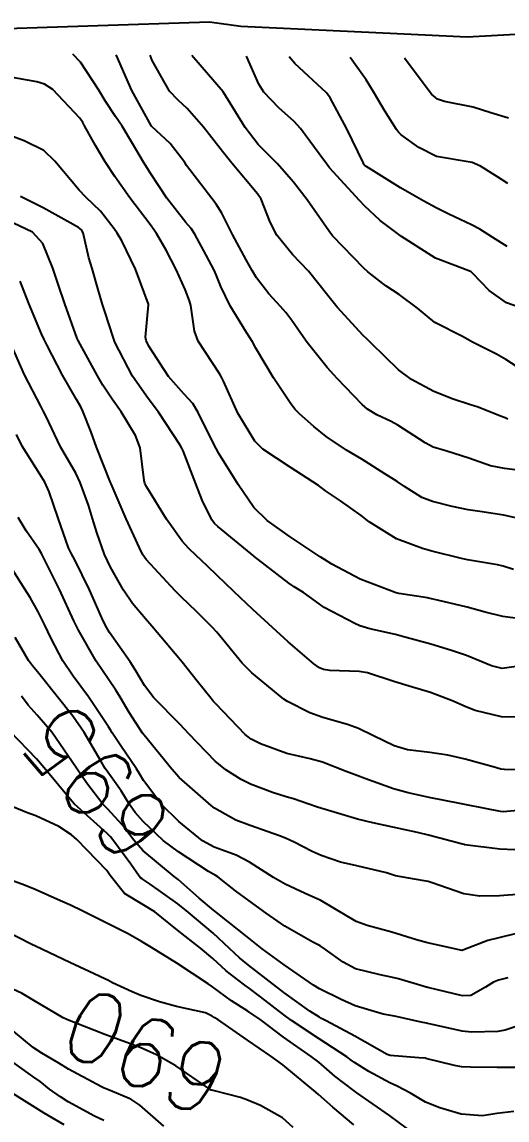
# Model space of a CAD drawing. Header units: metres. Extents: x 292545 to 299085, y 7450245 to 7463078.
# Drawn here: x 294679 to 294706.2, y 7462873.8 to 7462935.3 of the extents above; entities that cross this region are included whole.
import ezdxf
from ezdxf.enums import TextEntityAlignment as Align

# ---------------------------------------------------------------- set-up
doc = ezdxf.new("R2010")
doc.units = ezdxf.units.M
for name, color, linetype in [('Area', 45, 'Continuous'), ('Cotas', 45, 'Continuous'), ('Curvas de Nivel 1m', 11, 'Continuous'), ('Curvas de Nivel 5m', 15, 'Continuous')]:
    doc.layers.add(name, color=color, linetype=linetype)
doc.styles.add('Style-STANDARD', font='STANDARD.shx')

msp = doc.modelspace()

# ---------------------------------------------------------------- linework, layer by layer
at = {"layer": 'Area'}
msp.add_polyline3d([(294675.862, 7462934.869, 713.349), (294689.501, 7462935.318, 714.619), (294691.25, 7462935.09, 715.56), (294700.019, 7462934.675, 727.269), (294703.937, 7462934.478, 717.797), (294705.634, 7462934.573, 721.965), (294710.692, 7462934.864, 718.345), (294713.286, 7462934.986, 724.137), (294717.476, 7462934.749, 723.329), (294723.562, 7462934.709, 720.078), (294726.241, 7462934.604, 722.227), (294728.212, 7462934.687, 729.538), (294731.17, 7462934.486, 730.748), (294735.058, 7462934.661, 733.269), (294735.803, 7462934.575, 733.23), (294737.526, 7462934.54, 733.158), (294740.007, 7462934.591, 726.448), (294743.247, 7462934.417, 724.72), (294748.687, 7462933.812, 724.5), (294749.085, 7462933.809, 722.148), (294752.195, 7462933.781, 714.767), (294754.993, 7462933.791, 721.398)], dxfattribs=at)
at = {"layer": 'Curvas de Nivel 1m', "flags": 128}
for points, elevation in [([(294707.945, 7462907.239), (294705.988, 7462907.683), (294704.636, 7462907.887), (294703.99, 7462907.982), (294703.085, 7462908.166), (294701.995, 7462908.44), (294701.399, 7462908.681), (294700.42, 7462909.294), (294700.007, 7462909.568), (294699.318, 7462910.002), (294698.025, 7462910.813), (294697.17, 7462911.329), (294696.04, 7462912.096), (294695.353, 7462912.657), (294694.543, 7462913.363), (294694.298, 7462913.609), (294694.058, 7462913.92), (294693.086, 7462915.38), (294692.098, 7462917.047), (294691.91, 7462917.392), (294691.583, 7462917.92), (294690.659, 7462919.405), (294690.134, 7462920.489), (294689.884, 7462921.157), (294689.772, 7462921.416), (294689.323, 7462922.255), (294688.683, 7462923.432), (294688.478, 7462923.738), (294688.179, 7462924.087), (294687.117, 7462925.451), (294686.213, 7462926.804), (294685.807, 7462927.464), (294685.195, 7462928.509), (294684.613, 7462929.476), (294684.248, 7462930.021), (294683.661, 7462930.893), (294683.303, 7462931.494), (294682.286, 7462933.06), (294681.853, 7462933.51)], 706), ([(294707.05, 7462910.172), (294706.014, 7462910.293), (294705.237, 7462910.454), (294704.019, 7462910.882), (294702.791, 7462911.262), (294702.035, 7462911.495), (294701.571, 7462911.741), (294700.047, 7462912.719), (294699.677, 7462912.923), (294698.863, 7462913.308), (294698.358, 7462913.617), (294698.059, 7462913.884), (294696.648, 7462915.334), (294696.082, 7462915.949), (294694.978, 7462917.357), (294694.612, 7462917.867), (294694.115, 7462918.592), (294693.786, 7462919.032), (294693.485, 7462919.37), (294692.829, 7462920.078), (294692.139, 7462920.972), (294691.886, 7462921.393), (294691.559, 7462921.989), (294690.797, 7462923.404), (294690.185, 7462924.609), (294689.88, 7462925.104), (294689.634, 7462925.418), (294688.221, 7462927.282), (294688.118, 7462927.441), (294687.298, 7462928.509), (294686.271, 7462929.46), (294686.258, 7462929.475), (294685.149, 7462931.471), (294684.292, 7462933.434), (294684.273, 7462933.48)], 707), ([(294706.2, 7462913.069), (294706.052, 7462913.128), (294705.8, 7462913.224), (294704.548, 7462913.732), (294704.059, 7462913.89), (294703.148, 7462914.173), (294702.066, 7462914.614), (294700.81, 7462915.283), (294700.081, 7462915.829), (294698.563, 7462917.313), (294698.328, 7462917.54), (294698.107, 7462917.755), (294696.643, 7462919.335), (294696.129, 7462919.985), (294695.04, 7462921.351), (294694.157, 7462922.294), (294693.275, 7462923.373), (294692.899, 7462924.098), (294692.397, 7462925.387), (294692.197, 7462925.692), (294690.757, 7462927.405), (294690.229, 7462928.06), (294689.64, 7462928.822), (294689.174, 7462929.421), (294688.253, 7462930.47), (294687.752, 7462930.932), (294687.255, 7462931.445), (294686.288, 7462933.151), (294686.183, 7462933.46)], 708), ([(294707.94, 7462915.201), (294706.091, 7462916.409), (294705.563, 7462916.696), (294704.484, 7462917.244), (294704.235, 7462917.379), (294704.105, 7462917.459), (294703.675, 7462917.687), (294702.115, 7462918.482), (294701.155, 7462919.28), (294700.13, 7462920.046), (294699.376, 7462920.542), (294698.368, 7462921.317), (294698.146, 7462921.525), (294696.391, 7462923.338), (294696.176, 7462923.608), (294694.974, 7462925.352), (294694.208, 7462926.346), (294693.305, 7462927.374), (294692.763, 7462927.917), (294692.234, 7462928.451), (294691.507, 7462929.397), (294690.263, 7462931.41), (294688.523, 7462933.43)], 709), ([(294706.166, 7462922.732), (294705.36, 7462923.232), (294704.645, 7462923.711), (294704.18, 7462923.949), (294702.894, 7462924.555), (294702.189, 7462924.904), (294701.499, 7462925.277), (294700.204, 7462926.03), (294698.398, 7462927.14), (294698.222, 7462927.265), (294698.171, 7462927.321), (294698.102, 7462927.443), (294697.2, 7462929.33), (294696.26, 7462931.075), (294696.05, 7462931.342), (294694.287, 7462932.983), (294693.963, 7462933.37)], 711), ([(294706.203, 7462926.259), (294705.627, 7462926.648), (294704.674, 7462927.243), (294704.216, 7462927.441), (294703.981, 7462927.488), (294702.221, 7462927.782), (294701.228, 7462928.28), (294700.24, 7462928.995), (294700.085, 7462929.136), (294699.966, 7462929.294), (294699.305, 7462930.356), (294698.747, 7462931.313), (294698.274, 7462932.083), (294697.383, 7462933.33)], 712), ([(294706.25, 7462929.933), (294705.253, 7462930.235), (294704.256, 7462930.55), (294702.668, 7462930.857), (294702.26, 7462930.987), (294701.928, 7462931.273), (294700.792, 7462932.778), (294700.413, 7462933.29)], 713), ([(294707.302, 7462901.824), (294705.921, 7462902.012), (294704.937, 7462902.248), (294703.926, 7462902.528), (294702.276, 7462902.92), (294701.93, 7462902.997), (294701.701, 7462903.044), (294700.099, 7462903.298), (294699.958, 7462903.324), (294699.933, 7462903.327), (294699.89, 7462903.343), (294697.941, 7462904.089), (294696.349, 7462904.936), (294695.951, 7462905.19), (294695.856, 7462905.246), (294695.706, 7462905.344), (294693.97, 7462906.511), (294692.723, 7462907.383), (294691.99, 7462908.107), (294691.106, 7462909.399), (294690.029, 7462911.142), (294689.881, 7462911.412), (294689.256, 7462912.633), (294688.866, 7462913.428), (294688.565, 7462913.939), (294688.063, 7462914.481), (294687.204, 7462915.449), (294686.098, 7462917.151), (294685.954, 7462917.461), (294685.917, 7462917.649), (294686.087, 7462919.46), (294686.082, 7462919.502), (294685.355, 7462921.468), (294684.595, 7462923.048), (294684.338, 7462923.478), (294684.175, 7462923.729), (294683.401, 7462924.708), (294682.579, 7462925.504), (294682.199, 7462925.885), (294680.844, 7462927.524), (294680.229, 7462928.108), (294679.122, 7462928.653), (294678.237, 7462928.997)], 704), ([(294706.808, 7462899.216), (294705.882, 7462899.098), (294705.286, 7462899.236), (294703.891, 7462899.812), (294703.049, 7462900.105), (294701.901, 7462900.461), (294700.309, 7462900.892), (294699.908, 7462900.987), (294698.476, 7462901.314), (294697.915, 7462901.487), (294697.631, 7462901.608), (294695.925, 7462902.505), (294695.438, 7462902.857), (294694.769, 7462903.357), (294694.245, 7462903.675), (294693.938, 7462903.88), (294691.983, 7462905.39), (294691.953, 7462905.414), (294691.837, 7462905.509), (294689.978, 7462907.05), (294689.788, 7462907.219), (294689.634, 7462907.415), (294689.089, 7462908.519), (294688.738, 7462909.429), (294688.031, 7462911.286), (294687.959, 7462911.441), (294687.868, 7462911.608), (294686.656, 7462913.454), (294686.061, 7462914.222), (294685.185, 7462915.469), (294684.198, 7462917.382), (294684.163, 7462917.479), (294684.105, 7462917.652), (294683.661, 7462919.03), (294683.507, 7462919.489), (294683.245, 7462920.385), (294682.927, 7462921.498), (294682.757, 7462922.099), (294682.431, 7462923.506), (294682.34, 7462923.673), (294682.176, 7462923.8), (294681.539, 7462924.157), (294680.187, 7462924.898), (294678.923, 7462925.543)], 703), ([(294707.01, 7462896.368), (294705.854, 7462896.375), (294704.368, 7462896.735), (294703.86, 7462896.942), (294703.143, 7462897.257), (294701.868, 7462897.752), (294700.682, 7462898.099), (294699.873, 7462898.34), (294698.352, 7462898.842), (294697.879, 7462898.929), (294696.235, 7462898.981), (294695.88, 7462899.031), (294695.663, 7462899.126), (294695.349, 7462899.348), (294693.901, 7462900.583), (294693.028, 7462901.379), (294691.923, 7462902.397), (294690.872, 7462903.401), (294689.942, 7462904.3), (294689.375, 7462904.846), (294688.75, 7462905.428), (294688.346, 7462905.813), (294687.971, 7462906.226), (294687.097, 7462907.449), (294686.001, 7462909.245), (294685.892, 7462909.461), (294685.842, 7462909.625), (294685.627, 7462911.464), (294685.362, 7462912.144), (294684.549, 7462913.475), (294684.06, 7462914.182), (294683.54, 7462914.96), (294683.234, 7462915.493), (294682.148, 7462917.464), (294682.127, 7462917.51), (294682.104, 7462917.573), (294681.403, 7462919.517), (294681.034, 7462920.627), (294680.733, 7462921.524), (294680.167, 7462922.907), (294679.585, 7462923.536), (294678.18, 7462924.21)], 702), ([(294707.815, 7462893.385), (294706.012, 7462893.424), (294705.816, 7462893.456), (294705.511, 7462893.539), (294703.824, 7462894.011), (294702.855, 7462894.233), (294701.83, 7462894.38), (294700.586, 7462894.534), (294699.835, 7462894.748), (294698.69, 7462895.312), (294697.847, 7462895.735), (294697.223, 7462895.952), (294695.853, 7462896.354), (294695.118, 7462896.614), (294693.862, 7462897.235), (294693.661, 7462897.372), (294691.878, 7462898.855), (294691.337, 7462899.395), (294689.909, 7462901.123), (294689.652, 7462901.414), (294688.777, 7462902.283), (294687.929, 7462903.092), (294687.581, 7462903.444), (294685.959, 7462905.192), (294685.778, 7462905.462), (294685.588, 7462905.843), (294684.845, 7462907.471), (294684.003, 7462909.439), (294683.989, 7462909.467), (294683.968, 7462909.515), (294683.183, 7462911.493), (294682.881, 7462912.337), (294682.421, 7462913.504), (294682.298, 7462913.749), (294682.059, 7462914.155), (294681.274, 7462915.518), (294680.392, 7462917.234), (294680.249, 7462917.529), (294680.106, 7462917.843), (294679.395, 7462919.537), (294678.895, 7462920.789)], 701), ([(294707.438, 7462888.883), (294705.76, 7462888.974), (294703.795, 7462889.217), (294703.763, 7462889.224), (294703.666, 7462889.251), (294701.77, 7462889.747), (294701.152, 7462889.899), (294699.776, 7462890.204), (294698.648, 7462890.444), (294697.783, 7462890.655), (294695.924, 7462891.206), (294695.792, 7462891.247), (294695.493, 7462891.345), (294694.212, 7462891.779), (294693.798, 7462891.903), (294693.03, 7462892.149), (294691.805, 7462892.605), (294691.278, 7462892.868), (294690.427, 7462893.411), (294689.82, 7462893.899), (294688.344, 7462895.432), (294688.107, 7462895.697), (294687.848, 7462895.973), (294686.391, 7462897.455), (294685.87, 7462898.136), (294685.379, 7462898.968), (294685.057, 7462899.472), (294683.907, 7462901.105), (294683.684, 7462901.492), (294683.483, 7462901.929), (294682.785, 7462903.501), (294681.958, 7462905.174), (294681.78, 7462905.512), (294681.618, 7462905.861), (294681.027, 7462907.52), (294680.529, 7462908.993), (294680.29, 7462909.527), (294680.01, 7462909.98), (294679.014, 7462911.545), (294678.692, 7462912.203)], 699), ([(294706.968, 7462886.444), (294705.734, 7462886.348), (294704.633, 7462886.342), (294703.735, 7462886.472), (294701.917, 7462887.093), (294701.742, 7462887.146), (294701.639, 7462887.169), (294700.986, 7462887.281), (294699.926, 7462887.479), (294699.745, 7462887.53), (294699.41, 7462887.64), (294697.75, 7462888.035), (294696.837, 7462888.244), (294695.756, 7462888.604), (294695.251, 7462888.841), (294694.247, 7462889.363), (294693.766, 7462889.582), (294693.431, 7462889.711), (294691.776, 7462890.293), (294690.983, 7462890.6), (294689.791, 7462891.269), (294689.589, 7462891.422), (294687.808, 7462892.984), (294687.391, 7462893.444), (294685.841, 7462895.351), (294685.761, 7462895.461), (294685.01, 7462896.628), (294684.508, 7462897.48), (294684.266, 7462897.883), (294683.872, 7462898.447), (294683.151, 7462899.497), (294682.171, 7462901.246), (294682.038, 7462901.509), (294681.915, 7462901.763), (294681.098, 7462903.518), (294680.247, 7462905.239), (294680.099, 7462905.529), (294679.965, 7462905.751), (294679.247, 7462906.812), (294678.801, 7462907.548)], 698), ([(294706.689, 7462884.234), (294705.705, 7462884.002), (294705.088, 7462883.851), (294703.694, 7462883.311), (294703.646, 7462883.298), (294701.7, 7462883.727), (294701.09, 7462883.892), (294699.708, 7462884.322), (294698.334, 7462884.693), (294697.717, 7462884.92), (294697.02, 7462885.327), (294695.73, 7462886.082), (294694.867, 7462886.486), (294693.739, 7462887.013), (294693.085, 7462887.377), (294691.751, 7462888.235), (294690.989, 7462888.635), (294689.768, 7462889.077), (294689.107, 7462889.427), (294687.784, 7462890.512), (294686.827, 7462891.45), (294685.806, 7462892.811), (294685.567, 7462893.22), (294685.418, 7462893.466), (294684.546, 7462894.765), (294684.063, 7462895.487), (294683.978, 7462895.622), (294683.846, 7462895.828), (294682.733, 7462897.501), (294681.874, 7462898.662), (294681.286, 7462899.516), (294680.623, 7462900.802), (294680.29, 7462901.526), (294679.92, 7462902.262), (294679.46, 7462903.069), (294679.17, 7462903.541), (294677.961, 7462905.456)], 697), ([(294706.205, 7462881.749), (294705.677, 7462881.627), (294705.399, 7462881.51), (294704.952, 7462881.237), (294704.137, 7462880.776), (294703.668, 7462880.745), (294701.727, 7462881.215), (294701.673, 7462881.231), (294701.639, 7462881.237), (294701.519, 7462881.272), (294700.078, 7462881.695), (294699.678, 7462881.803), (294699.055, 7462881.931), (294697.682, 7462882.255), (294696.985, 7462882.629), (294695.996, 7462883.345), (294695.696, 7462883.542), (294695.296, 7462883.757), (294693.712, 7462884.655), (294692.676, 7462885.38), (294691.73, 7462886.074), (294690.967, 7462886.634), (294689.965, 7462887.417), (294689.83, 7462887.505), (294689.745, 7462887.553), (294689.452, 7462887.718), (294687.764, 7462888.816), (294686.916, 7462889.449), (294685.783, 7462890.513), (294685.35, 7462891.028), (294685.027, 7462891.471), (294684.549, 7462892.227), (294683.811, 7462893.278), (294683.664, 7462893.491), (294683.439, 7462893.873), (294682.482, 7462895.504), (294681.852, 7462896.411), (294680.968, 7462897.519), (294679.877, 7462898.905), (294679.591, 7462899.245), (294679.364, 7462899.538), (294678.627, 7462900.824)], 696), ([(294707.152, 7462876.741), (294705.618, 7462876.736), (294704.107, 7462876.757), (294703.618, 7462876.775), (294703.214, 7462876.851), (294701.623, 7462877.245), (294701.606, 7462877.253), (294701.231, 7462877.276), (294699.625, 7462877.409), (294699.457, 7462877.47), (294697.64, 7462878.482), (294696.03, 7462879.344), (294695.782, 7462879.475), (294695.655, 7462879.548), (294695.121, 7462879.893), (294693.668, 7462880.927), (294693.079, 7462881.376), (294691.684, 7462882.461), (294691.174, 7462882.884), (294690.625, 7462883.406), (294689.705, 7462884.251), (294688.318, 7462885.434), (294687.728, 7462885.905), (294686.188, 7462887.006), (294685.741, 7462887.296), (294685.643, 7462887.363), (294685.559, 7462887.463), (294685.096, 7462888.127), (294684.096, 7462889.485), (294683.954, 7462889.666), (294683.777, 7462889.853), (294681.932, 7462891.509), (294681.794, 7462891.649), (294680.244, 7462893.526), (294679.82, 7462894.026), (294678.345, 7462895.552)], 694), ([(294706.542, 7462874.263), (294705.587, 7462874.157), (294704.793, 7462874.03), (294703.586, 7462874.125), (294702.393, 7462874.465), (294701.596, 7462874.79), (294700.754, 7462875.288), (294700.007, 7462875.694), (294699.609, 7462875.868), (294698.415, 7462876.512), (294697.62, 7462877.011), (294697.441, 7462877.143), (294697.188, 7462877.327), (294695.638, 7462878.339), (294694.089, 7462879.366), (294693.656, 7462879.683), (294692.365, 7462880.684), (294691.671, 7462881.21), (294691.565, 7462881.285), (294691.406, 7462881.394), (294690.428, 7462882.156), (294689.687, 7462882.837), (294688.992, 7462883.427), (294687.708, 7462884.433), (294686.442, 7462885.453), (294685.727, 7462885.886), (294684.746, 7462886.488), (294683.943, 7462887.487), (294683.747, 7462887.769), (294682.084, 7462889.507), (294681.776, 7462889.769), (294681.068, 7462890.229), (294679.786, 7462890.839), (294679.266, 7462891.016), (294677.946, 7462891.558)], 693), ([(294700.582, 7462873.29), (294699.584, 7462874.04), (294697.757, 7462875.318), (294697.604, 7462875.424), (294696.523, 7462876.248), (294695.62, 7462877.024), (294695.197, 7462877.354), (294693.639, 7462878.439), (294692.392, 7462879.383), (294691.658, 7462879.887), (294690.726, 7462880.466), (294689.671, 7462881.244), (294689.437, 7462881.422), (294687.684, 7462882.572), (294686.254, 7462883.454), (294685.698, 7462883.8), (294684.944, 7462884.232), (294683.713, 7462884.841), (294682.377, 7462885.503), (294681.726, 7462885.824), (294681.17, 7462886.074), (294679.735, 7462886.713), (294679.147, 7462886.948), (294677.742, 7462887.446)], 692), ([(294697.576, 7462873.528), (294696.416, 7462874.512), (294695.601, 7462875.222), (294695.453, 7462875.351), (294693.618, 7462876.876), (294692.94, 7462877.377), (294691.636, 7462878.269), (294689.971, 7462879.415), (294689.771, 7462879.535), (294689.655, 7462879.609), (294689.28, 7462879.8), (294687.66, 7462880.152), (294686.706, 7462880.406), (294685.666, 7462880.775), (294685.173, 7462880.973), (294684.082, 7462881.484), (294683.804, 7462881.618), (294683.675, 7462881.681), (294683.325, 7462881.845), (294681.684, 7462882.622), (294679.76, 7462883.529), (294679.693, 7462883.562), (294679.638, 7462883.587), (294677.708, 7462884.561)], 691), ([(294686.954, 7462873.446), (294685.595, 7462874.626), (294685.094, 7462874.964), (294683.845, 7462875.486), (294683.67, 7462875.556), (294683.604, 7462875.582), (294683.448, 7462875.648), (294681.614, 7462876.648), (294681.076, 7462876.976), (294680.123, 7462877.532), (294679.628, 7462877.858), (294678.006, 7462879.197)], 689), ([(294683.586, 7462873.769), (294683.074, 7462874.009), (294681.596, 7462874.818), (294681.162, 7462875.08), (294680.55, 7462875.526), (294680.015, 7462875.942), (294679.61, 7462876.224), (294677.739, 7462877.559)], 688), ([(294681.372, 7462873.513), (294680.239, 7462874.179), (294679.593, 7462874.584), (294678.053, 7462875.556)], 687)]:
    msp.add_lwpolyline(points, dxfattribs=dict(at, elevation=elevation))
at = {"layer": 'Curvas de Nivel 5m', "flags": 128}
for points, elevation in [([(294707.195, 7462919.209), (294706.127, 7462919.581), (294705.167, 7462920.269), (294704.233, 7462921.249), (294704.144, 7462921.319), (294704.027, 7462921.369), (294702.155, 7462922.081), (294700.251, 7462923.289), (294700.173, 7462923.347), (294699.064, 7462924.189), (294698.19, 7462925.016), (294697.904, 7462925.323), (294696.22, 7462927.15), (294696.068, 7462927.342), (294695.638, 7462927.937), (294694.601, 7462929.356), (294694.247, 7462929.74), (294693.386, 7462930.504), (294692.546, 7462931.386), (294692.27, 7462931.83), (294691.573, 7462933.4)], 710), ([(294706.522, 7462904.639), (294705.949, 7462904.817), (294705.621, 7462904.896), (294703.952, 7462905.182), (294703.603, 7462905.253), (294701.959, 7462905.67), (294701.427, 7462905.812), (294699.969, 7462906.362), (294698.451, 7462907.315), (294697.986, 7462907.668), (294696.839, 7462908.487), (294696, 7462909.05), (294695.834, 7462909.175), (294695.605, 7462909.346), (294694.018, 7462910.374), (294692.482, 7462911.386), (294692.037, 7462911.833), (294691.083, 7462913.4), (294690.282, 7462915.197), (294690.18, 7462915.409), (294690.076, 7462915.584), (294688.872, 7462917.428), (294688.666, 7462917.989), (294688.456, 7462919.435), (294688.387, 7462919.698), (294688.132, 7462920.335), (294687.638, 7462921.445), (294687.082, 7462922.528), (294686.537, 7462923.456), (294686.178, 7462923.971), (294685.049, 7462925.471), (294684.211, 7462926.656), (294683.659, 7462927.488), (294683.127, 7462928.392), (294682.508, 7462929.506), (294682.417, 7462929.68), (294682.247, 7462929.935), (294680.726, 7462931.525), (294680.267, 7462931.826), (294679.838, 7462931.966), (294678.273, 7462932.25)], 705), ([(294707.584, 7462891.203), (294705.953, 7462891.066), (294705.791, 7462891.076), (294704.934, 7462891.239), (294703.795, 7462891.479), (294703.516, 7462891.532), (294701.799, 7462891.863), (294700.63, 7462892.117), (294699.803, 7462892.346), (294698.201, 7462892.924), (294697.81, 7462893.07), (294697.163, 7462893.327), (294695.821, 7462893.85), (294695.14, 7462894.034), (294693.827, 7462894.329), (294692.359, 7462894.861), (294691.839, 7462895.131), (294691.503, 7462895.393), (294689.86, 7462897.102), (294689.713, 7462897.263), (294689.589, 7462897.414), (294688.819, 7462898.372), (294687.979, 7462899.439), (294687.885, 7462899.56), (294686.282, 7462901.456), (294685.917, 7462901.866), (294685.193, 7462902.738), (294684.688, 7462903.479), (294683.952, 7462904.763), (294683.621, 7462905.485), (294683.19, 7462906.707), (294682.957, 7462907.495), (294682.726, 7462908.235), (294682.264, 7462909.506), (294682.011, 7462910.028), (294681.154, 7462911.519), (294680.334, 7462913.243), (294680.195, 7462913.529), (294680.056, 7462913.789), (294679.155, 7462915.539), (294678.401, 7462917.245)], 700), ([(294707.17, 7462879.207), (294706.049, 7462878.822), (294705.646, 7462878.755), (294704.17, 7462878.72), (294703.646, 7462878.775), (294701.725, 7462879.196), (294701.652, 7462879.212), (294701.354, 7462879.274), (294699.947, 7462879.586), (294699.656, 7462879.642), (294699.233, 7462879.729), (294697.662, 7462880.195), (294696.876, 7462880.543), (294695.671, 7462881.149), (294695.328, 7462881.353), (294693.684, 7462882.488), (294692.458, 7462883.382), (294691.702, 7462883.971), (294689.887, 7462885.418), (294689.794, 7462885.489), (294689.724, 7462885.545), (294688.934, 7462886.225), (294687.741, 7462887.271), (294687.532, 7462887.442), (294685.764, 7462888.891), (294685.265, 7462889.468), (294684.624, 7462890.32), (294683.79, 7462891.218), (294683.536, 7462891.493), (294682.623, 7462892.684), (294682.05, 7462893.508), (294681.818, 7462893.861), (294680.682, 7462895.522), (294679.852, 7462896.484), (294679.347, 7462897.027), (294678.969, 7462897.543)], 695), ([(294694.179, 7462873.364), (294693.588, 7462873.912), (294692.364, 7462874.613), (294691.598, 7462874.926), (294691.247, 7462875.043), (294689.781, 7462875.417), (294689.64, 7462875.457), (294689.603, 7462875.469), (294689.461, 7462875.565), (294687.617, 7462876.831), (294686.529, 7462877.451), (294685.629, 7462877.849), (294685.029, 7462878.072), (294683.639, 7462878.591), (294681.892, 7462879.265), (294681.651, 7462879.358), (294681.315, 7462879.513), (294679.663, 7462880.492), (294679.013, 7462880.886), (294677.672, 7462881.491)], 690)]:
    msp.add_lwpolyline(points, dxfattribs=dict(at, elevation=elevation))

# ---------------------------------------------------------------- texts
at = {"layer": 'Cotas', "style": 'Style-STANDARD'}
for s, rotation, p in [('695', 131.02142, (294683.192, 7462892.685, 695)), ('690', 154.59151, (294685.945, 7462877.587, 690))]:
    msp.add_text(s, height=4, rotation=rotation, dxfattribs=at).set_placement(p, align=Align.MIDDLE_CENTER)

doc.saveas('drawing.dxf')
